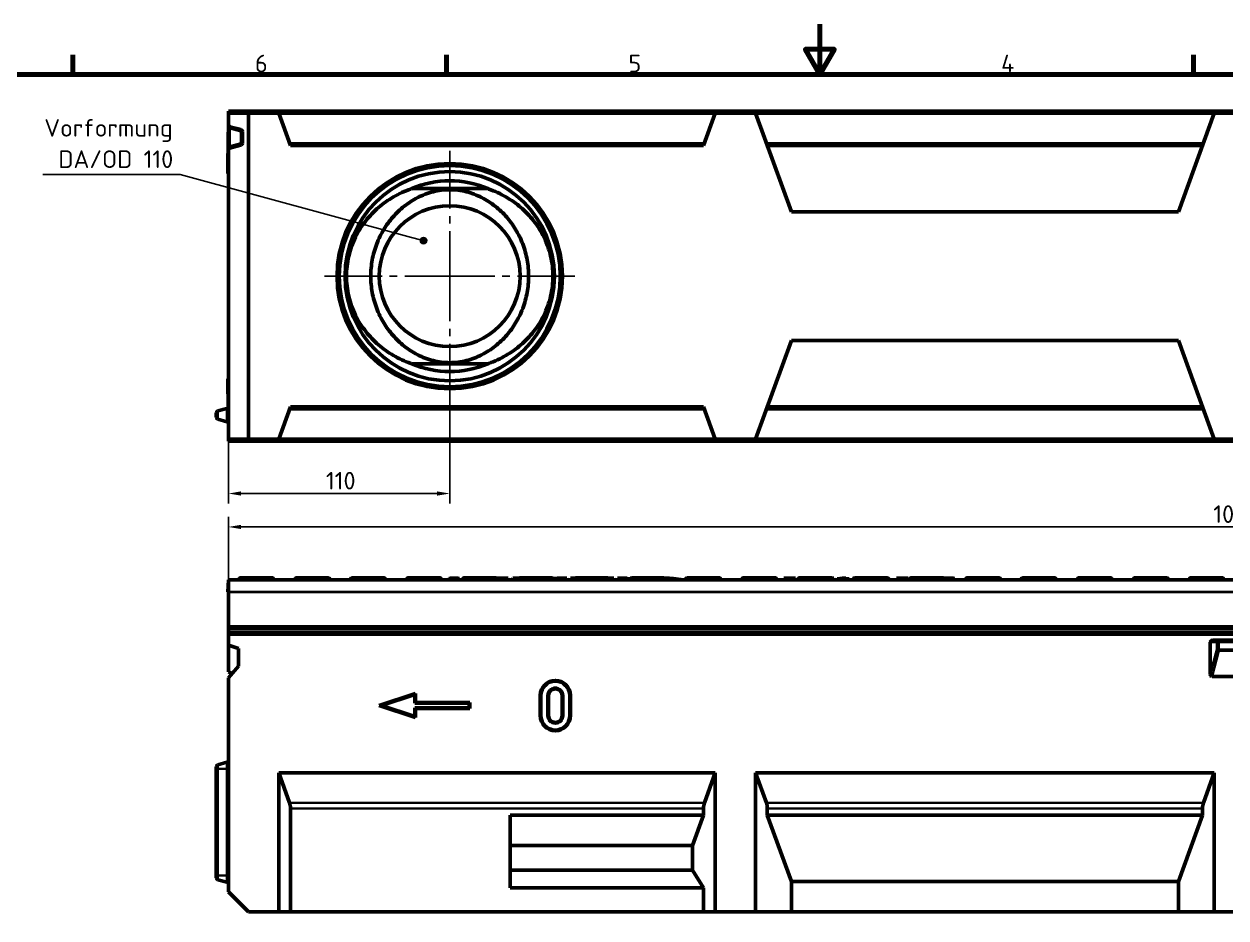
# Model space of a CAD drawing. Header units: millimetres. Extents: x 0 to 1485, y 0 to 1050.
# Drawn here: x 347 to 944, y 606 to 1050 of the extents above; entities that cross this region are included whole.
import ezdxf

# ---------------------------------------------------------------- set-up
doc = ezdxf.new("R2010")
doc.units = ezdxf.units.MM
doc.header["$LTSCALE"] = 2.5
for name, color, linetype, lineweight in [('Bemaßung (ISO)', 7, 'Continuous', 25), ('Mittelpunktmarkierung (ISO)', 7, 'Continuous', 25), ('Rahmen (ISO)', 7, 'Continuous', 70), ('Sichtbar (ISO)', 7, 'Continuous', 50), ('Sichtbar schmal (ISO)', 7, 'Continuous', 35), ('Symbol (ISO)', 7, 'Continuous', 25)]:
    doc.layers.add(name, color=color, linetype=linetype, lineweight=lineweight)
doc.styles.add('Notiztext (DIN)', font='isocpeur.ttf')
doc.styles.add('TXT 3_5', font='isocpeur.ttf')
doc.dimstyles.new('Anrin Standard (DIN)', dxfattribs={"dimscale": 2.5, "dimtxt": 3.5, "dimasz": 2.5, "dimexe": 2, "dimexo": 0, "dimgap": 0.8, "dimtad": 1, "dimrnd": 1e-08, "dimtxsty": 'TXT 3_5', "dimcen": 0.09, "dimdle": 10, "dimclrd": 256, "dimclre": 256, "dimclrt": 256, "dimadec": 0, "dimazin": 2, "dimtfac": 0.714286, "dimtmove": 0, "dimatfit": 3, "dimfxl": 1, "dimtolj": 1, "dimlwd": -1, "dimlwe": -1, "dimarcsym": 0})

# ---------------------------------------------------------------- blocks, each defined once
blk = doc.blocks.new('Ränder Standardrahmen')
at = {"layer": 'Rahmen (ISO)'}
for p, q in [((148.5, 410), (148.5, 413.9)), ((222.75, 410), (222.75, 413.9)), ((371.25, 410), (371.25, 413.9))]:
    blk.add_line(p, q, dxfattribs=at)
at = {"layer": 'Rahmen (ISO)', "flags": 128}
for points in [[(297, 420), (297, 410), (294.11, 415), (299.89, 415), (297, 410)], [(10, 10), (10, 410), (584, 410), (584, 10), (10, 10)]]:
    blk.add_lwpolyline(points, dxfattribs=at)
at = {"layer": 'Rahmen (ISO)', "char_height": 3.5, "attachment_point": 7, "style": 'Notiztext (DIN)'}
for s, insert in [('6', (184.7, 410.4)), ('5', (258.95, 410.4)), ('4', (333.03, 410.4))]:
    blk.add_mtext(s, dxfattribs=dict(at, insert=insert))
blk = doc.blocks.new('*D30')
at = {"layer": 'Bemaßung (ISO)', "transparency": 16777216}
for p, q in [((558.54, 862.45), (558.54, 811.69)), ((448.54, 843.7), (448.54, 811.69)), ((454.79, 816.69), (552.29, 816.69))]:
    blk.add_line(p, q, dxfattribs=at)
for points in [[(454.79, 817.74), (454.79, 815.65), (448.54, 816.69)], [(552.29, 817.74), (552.29, 815.65), (558.54, 816.69)]]:
    blk.add_solid(points, dxfattribs=at)
at = {"layer": 'Defpoints', "color": 0, "transparency": 16777216}
for p in [(558.54, 862.45), (448.54, 843.7), (558.54, 816.69)]:
    blk.add_point(p, dxfattribs=at)
at = {"layer": 'Bemaßung (ISO)', "transparency": 16777216, "insert": (497, 827.44), "char_height": 8.75, "attachment_point": 1, "style": 'TXT 3_5'}
blk.add_mtext('\\A1;110', dxfattribs=at)
blk = doc.blocks.new('*D31')
at = {"layer": 'Bemaßung (ISO)', "transparency": 16777216}
for p, q in [((448.54, 746.81), (448.54, 805.09)), ((1448.54, 725.06), (1448.54, 805.09)), ((454.79, 800.09), (1442.29, 800.09))]:
    blk.add_line(p, q, dxfattribs=at)
for points in [[(454.79, 801.13), (454.79, 799.05), (448.54, 800.09)], [(1442.29, 801.13), (1442.29, 799.05), (1448.54, 800.09)]]:
    blk.add_solid(points, dxfattribs=at)
at = {"layer": 'Defpoints', "color": 0, "transparency": 16777216}
for p in [(1448.54, 800.09), (448.54, 746.81), (1448.54, 725.06)]:
    blk.add_point(p, dxfattribs=at)
at = {"layer": 'Bemaßung (ISO)', "transparency": 16777216, "insert": (938.02, 810.84), "char_height": 8.75, "attachment_point": 1, "style": 'TXT 3_5'}
blk.add_mtext('\\A1;1000', dxfattribs=at)
blk = doc.blocks.new('Führungslinientext1')
at = {"layer": 'Symbol (ISO)'}
h = blk.add_hatch(color=256, dxfattribs=at)
edge = h.paths.add_edge_path(flags=0)
edge.add_arc((218.21, 376.95), 0.625, 0, 360)
for p, q in [((142.51, 390.09), (167.35, 390.09)), ((169.85, 390.09), (167.35, 390.09)), ((215.8, 377.6), (169.85, 390.09)), ((215.8, 377.6), (217.61, 377.11))]:
    blk.add_line(p, q, dxfattribs=at)
blk.add_circle((218.21, 376.95), 0.625, dxfattribs=at)
at = {"layer": 'Symbol (ISO)', "char_height": 3.5, "attachment_point": 7, "style": 'Notiztext (DIN)'}
for s, insert in [('Vorformung', (142.81, 396.56)), ('DA/OD 110', (145.61, 391.38))]:
    blk.add_mtext(s, dxfattribs=dict(at, insert=insert))

msp = doc.modelspace()

# ---------------------------------------------------------------- linework, layer by layer
at = {"layer": 'Mittelpunktmarkierung (ISO)', "linetype": 'Continuous'}
for p, q in [((558.542, 958.32), (558.542, 986.945)), ((558.542, 950.82), (558.542, 954.57)), ((558.542, 947.07), (558.542, 902.32)), ((524.917, 924.695), (496.292, 924.695)), ((532.417, 924.695), (528.667, 924.695)), ((580.917, 924.695), (536.167, 924.695)), ((584.667, 924.695), (588.417, 924.695)), ((592.167, 924.695), (620.792, 924.695)), ((558.542, 898.57), (558.542, 894.82)), ((558.542, 891.07), (558.542, 862.445))]:
    msp.add_line(p, q, dxfattribs=at)
at = {"layer": 'Sichtbar (ISO)'}
for p, q in [((1448.542, 1006.695), (448.542, 1006.695)), ((448.542, 842.695), (448.542, 1006.695)), ((448.542, 1005.695), (1448.542, 1005.695)), ((458.542, 1005.695), (458.542, 843.695)), ((473.542, 1005.695), (479.366, 989.695)), ((523.542, 1005.695), (524.693, 1006.695)), ((541.542, 1005.695), (541.178, 1006.695)), ((568.542, 1005.695), (568.178, 1006.695)), ((603.542, 1005.695), (603.906, 1006.695)), ((618.542, 1005.695), (618.178, 1006.695)), ((684.719, 989.695), (690.542, 1005.695)), ((710.542, 1005.695), (728.377, 956.695)), ((920.708, 956.695), (938.542, 1005.695)), ((454.801, 997.518), (449.283, 998.997)), ((448.228, 976.695), (448.49, 994.695)), ((448.49, 994.695), (448.49, 996.248)), ((448.49, 996.248), (448.542, 996.248)), ((448.542, 994.695), (448.49, 994.695)), ((455.542, 990.838), (455.542, 996.552)), ((449.283, 988.394), (454.801, 989.873)), ((479.366, 989.695), (684.719, 989.695)), ((932.719, 989.695), (716.366, 989.695)), ((448.228, 975.689), (448.228, 976.695)), ((448.542, 976.695), (448.228, 976.695)), ((577.416, 968.193), (539.668, 968.193)), ((920.708, 956.695), (728.377, 956.695)), ((728.377, 892.695), (710.542, 843.695)), ((920.708, 892.695), (728.377, 892.695)), ((938.542, 843.695), (920.708, 892.695)), ((539.668, 881.198), (577.416, 881.198)), ((448.228, 872.695), (448.228, 873.702)), ((448.42, 859.484), (448.228, 872.695)), ((448.542, 872.695), (448.228, 872.695)), ((442.542, 854.57), (442.542, 856.82)), ((447.801, 858.997), (443.283, 857.786)), ((479.366, 859.695), (473.542, 843.695)), ((479.366, 859.695), (684.719, 859.695)), ((690.542, 843.695), (684.719, 859.695)), ((932.719, 859.695), (716.366, 859.695)), ((447.801, 852.394), (443.283, 853.605)), ((1448.542, 843.695), (448.542, 843.695)), ((448.542, 842.695), (988.323, 842.695)), ((523.542, 843.695), (524.693, 842.695)), ((541.542, 843.695), (541.178, 842.695)), ((568.542, 843.695), (568.178, 842.695)), ((752.126, 843.695), (752.49, 842.695)), ((767.126, 843.695), (766.762, 842.695)), ((817.572, 843.695), (817.936, 842.695)), ((832.572, 843.695), (832.208, 842.695)), ((836.739, 843.695), (837.103, 842.695)), ((851.739, 843.695), (851.375, 842.695)), ((855.905, 843.695), (856.269, 842.695)), ((860.072, 843.695), (859.708, 842.695)), ((864.179, 843.695), (864.179, 842.695)), ((867.126, 843.695), (866.611, 842.695)), ((877.959, 843.695), (878.323, 842.695)), ((880.459, 843.695), (880.823, 842.695)), ((888.792, 843.695), (889.156, 842.695)), ((892.959, 843.695), (892.595, 842.695)), ((897.49, 842.695), (897.126, 843.695)), ((912.126, 843.695), (911.762, 842.695)), ((448.228, 767.809), (448.542, 773.809)), ((448.49, 772.809), (448.542, 772.809)), ((448.542, 773.809), (1448.542, 773.809)), ((448.542, 728.005), (448.542, 773.809)), ((453.634, 773.896), (453.626, 773.809)), ((454.63, 774.809), (470.232, 774.809)), ((454.667, 773.809), (454.674, 773.896)), ((469.861, 773.896), (469.87, 773.809)), ((471.229, 773.896), (471.236, 773.809)), ((481.411, 773.896), (481.404, 773.809)), ((482.256, 773.809), (482.263, 773.896)), ((482.408, 774.809), (498.01, 774.809)), ((497.401, 773.896), (497.41, 773.809)), ((499.006, 773.896), (499.014, 773.809)), ((509.189, 773.896), (509.182, 773.809)), ((510.185, 774.809), (525.788, 774.809)), ((511.425, 773.809), (511.432, 773.896)), ((526.298, 773.896), (526.306, 773.809)), ((526.784, 773.896), (526.792, 773.809)), ((536.967, 773.896), (536.959, 773.809)), ((537.963, 774.809), (553.566, 774.809)), ((544.882, 773.809), (544.889, 773.896)), ((554.288, 773.896), (554.295, 773.809)), ((554.562, 773.896), (554.569, 773.809)), ((558.086, 774.452), (557.851, 773.809)), ((563.356, 774.452), (563.591, 773.809)), ((564.745, 773.896), (564.737, 773.809)), ((565.752, 774.452), (565.517, 773.809)), ((565.741, 774.809), (581.343, 774.809)), ((571.023, 774.452), (571.257, 773.809)), ((573.108, 773.809), (573.418, 774.635)), ((574.57, 774.635), (573.418, 774.635)), ((577.027, 774.46), (574.57, 774.635)), ((574.698, 773.809), (574.57, 774.635)), ((577.364, 773.809), (577.027, 774.46)), ((581.93, 773.809), (582.24, 774.635)), ((587.512, 774.635), (582.24, 774.635)), ((587.821, 773.809), (587.512, 774.635)), ((589.597, 773.809), (589.906, 774.635)), ((592.792, 774.635), (589.906, 774.635)), ((593.519, 774.809), (609.121, 774.809)), ((595.177, 774.47), (595.419, 773.809)), ((601.888, 773.809), (601.963, 774.655)), ((606.788, 774.655), (601.963, 774.655)), ((606.863, 773.809), (606.788, 774.655)), ((611.912, 774.655), (606.82, 774.292)), ((611.881, 773.809), (611.912, 774.655)), ((616.788, 774.655), (611.912, 774.655)), ((616.863, 773.809), (616.788, 774.655)), ((618.555, 773.809), (618.63, 774.655)), ((623.455, 774.655), (618.63, 774.655)), ((621.297, 774.809), (636.899, 774.809)), ((623.529, 773.809), (623.455, 774.655)), ((625.242, 773.809), (625.296, 774.424)), ((640.121, 774.655), (632.209, 774.655)), ((640.196, 773.809), (640.121, 774.655)), ((641.888, 773.809), (641.963, 774.655)), ((646.788, 774.655), (641.963, 774.655)), ((646.863, 773.809), (646.788, 774.655)), ((651.912, 774.655), (646.82, 774.292)), ((649.074, 774.809), (664.677, 774.809)), ((651.881, 773.809), (651.912, 774.655)), ((656.788, 774.655), (651.912, 774.655)), ((656.863, 773.809), (656.788, 774.655)), ((658.555, 773.809), (658.63, 774.655)), ((662.952, 774.655), (658.63, 774.655)), ((673.401, 773.955), (670.964, 774.302)), ((673.421, 773.809), (673.401, 773.955)), ((675.856, 773.896), (675.848, 773.809)), ((675.89, 773.809), (675.897, 773.896)), ((676.852, 774.809), (692.455, 774.809)), ((687.418, 773.896), (687.429, 773.809)), ((693.451, 773.896), (693.458, 773.809)), ((703.634, 773.896), (703.626, 773.809)), ((703.754, 773.809), (703.762, 773.896)), ((704.63, 774.809), (720.232, 774.809)), ((721.229, 773.896), (721.236, 773.809)), ((724.555, 773.809), (724.63, 774.655)), ((724.617, 773.809), (724.63, 773.955)), ((724.63, 773.955), (724.63, 774.655)), ((724.63, 774.655), (730.455, 774.655)), ((730.455, 773.955), (724.63, 773.955)), ((730.455, 774.549), (726.121, 774.549)), ((726.138, 774.358), (726.121, 774.549)), ((726.121, 774.549), (726.121, 774.358)), ((726.121, 774.358), (729.455, 774.358)), ((729.455, 774.252), (726.121, 774.252)), ((726.138, 774.061), (726.121, 774.252)), ((726.121, 774.252), (726.121, 774.061)), ((726.121, 774.061), (730.455, 774.061)), ((729.481, 774.061), (729.455, 774.358)), ((729.455, 774.358), (729.455, 774.252)), ((729.471, 774.061), (729.455, 774.252)), ((730.529, 773.809), (730.455, 774.655)), ((730.455, 774.655), (730.455, 774.549)), ((730.519, 773.809), (730.455, 774.549)), ((730.477, 773.809), (730.455, 774.061)), ((730.455, 774.061), (730.455, 773.955)), ((730.467, 773.809), (730.455, 773.955)), ((731.411, 773.896), (731.404, 773.809)), ((732.408, 774.809), (748.01, 774.809)), ((733.954, 773.809), (733.961, 773.896)), ((748.543, 774.655), (749.455, 774.655)), ((748.645, 773.896), (748.653, 773.809)), ((749.455, 773.955), (748.999, 773.955)), ((749.006, 773.896), (749.014, 773.809)), ((749.529, 773.809), (749.455, 774.655)), ((749.455, 774.655), (749.455, 773.955)), ((749.467, 773.809), (749.455, 773.955)), ((751.259, 773.809), (751.296, 774.232)), ((751.269, 773.809), (751.296, 774.121)), ((751.296, 774.232), (753.792, 774.655)), ((751.296, 774.121), (751.296, 774.232)), ((754.63, 774.121), (751.296, 774.121)), ((755.41, 774.655), (752.885, 774.227)), ((752.885, 774.227), (754.63, 774.227)), ((753.792, 774.655), (755.41, 774.655)), ((754.602, 773.809), (754.63, 774.121)), ((754.617, 773.809), (754.63, 773.955)), ((754.623, 774.227), (754.63, 774.299)), ((754.63, 774.227), (754.63, 774.299)), ((754.63, 774.299), (756.121, 774.299)), ((754.63, 773.955), (754.63, 774.121)), ((756.121, 773.955), (754.63, 773.955)), ((755.458, 774.299), (755.41, 774.655)), ((756.128, 774.227), (756.121, 774.299)), ((756.121, 774.299), (756.121, 774.227)), ((756.121, 774.227), (757.121, 774.227)), ((757.121, 774.121), (756.121, 774.121)), ((756.149, 773.809), (756.121, 774.121)), ((756.121, 774.121), (756.121, 773.955)), ((756.134, 773.809), (756.121, 773.955)), ((757.158, 773.809), (757.121, 774.227)), ((757.121, 774.227), (757.121, 774.121)), ((757.149, 773.809), (757.121, 774.121)), ((758.888, 773.809), (758.963, 774.655)), ((758.899, 773.809), (758.963, 774.549)), ((758.941, 773.809), (758.963, 774.061)), ((758.95, 773.809), (758.963, 773.955)), ((758.963, 774.549), (758.963, 774.655)), ((758.963, 774.655), (759.653, 774.655)), ((759.513, 774.549), (758.963, 774.549)), ((758.963, 773.955), (758.963, 774.061)), ((758.963, 774.061), (759.218, 774.061)), ((759.196, 773.955), (758.963, 773.955)), ((759.189, 773.896), (759.182, 773.809)), ((760.185, 774.809), (775.786, 774.809)), ((763.985, 773.809), (763.992, 773.896)), ((776.783, 773.896), (776.79, 773.809)), ((776.784, 773.896), (776.792, 773.809)), ((780.555, 773.809), (780.63, 774.655)), ((780.617, 773.809), (780.63, 773.955)), ((780.63, 773.955), (780.63, 774.655)), ((780.63, 774.655), (786.455, 774.655)), ((782.121, 773.955), (780.63, 773.955)), ((786.455, 774.549), (782.121, 774.549)), ((782.138, 774.358), (782.121, 774.549)), ((782.121, 774.549), (782.121, 774.358)), ((782.121, 774.358), (785.455, 774.358)), ((785.455, 774.252), (782.121, 774.252)), ((782.16, 773.809), (782.121, 774.252)), ((782.121, 774.252), (782.121, 773.955)), ((782.134, 773.809), (782.121, 773.955)), ((785.503, 773.809), (785.455, 774.358)), ((785.455, 774.358), (785.455, 774.252)), ((785.493, 773.809), (785.455, 774.252)), ((786.529, 773.809), (786.455, 774.655)), ((786.455, 774.655), (786.455, 774.549)), ((786.519, 773.809), (786.455, 774.549)), ((786.967, 773.896), (786.959, 773.809)), ((787.963, 774.809), (803.566, 774.809)), ((794.882, 773.809), (794.889, 773.896)), ((804.288, 773.896), (804.295, 773.809)), ((804.562, 773.896), (804.569, 773.809)), ((805.121, 774.162), (805.121, 774.447)), ((807.963, 774.447), (807.963, 774.162)), ((809.455, 774.449), (809.511, 773.809)), ((809.455, 774.447), (809.455, 774.162)), ((814.745, 773.896), (814.737, 773.809)), ((815.741, 774.809), (831.343, 774.809)), ((826.865, 773.809), (826.871, 773.896)), ((831.026, 773.896), (831.032, 773.809)), ((832.34, 773.896), (832.347, 773.809)), ((842.523, 773.896), (842.515, 773.809)), ((843.519, 774.809), (859.121, 774.809)), ((860.117, 773.896), (860.125, 773.809)), ((870.3, 773.896), (870.293, 773.809)), ((871.297, 774.809), (886.899, 774.809)), ((887.895, 773.896), (887.903, 773.809)), ((898.078, 773.896), (898.07, 773.809)), ((899.074, 774.809), (914.677, 774.809)), ((915.673, 773.896), (915.681, 773.809)), ((925.856, 773.896), (925.848, 773.809)), ((926.054, 773.809), (926.062, 773.896)), ((926.852, 774.809), (942.455, 774.809)), ((940.388, 773.896), (940.398, 773.809)), ((943.451, 773.896), (943.458, 773.809)), ((448.542, 767.809), (448.228, 767.809)), ((1448.542, 749.809), (448.542, 749.809)), ((1448.542, 746.809), (448.542, 746.809)), ((448.542, 741.284), (453.542, 739.737)), ((936.542, 726.964), (936.542, 742.809)), ((937.577, 743.809), (959.507, 743.809)), ((453.542, 739.737), (453.542, 730.831)), ((453.542, 730.831), (448.542, 725.057)), ((450.488, 727.304), (448.542, 728.005)), ((448.542, 618.809), (448.542, 725.057)), ((959.696, 725.809), (937.388, 725.809)), ((523.542, 711.309), (541.542, 717.309)), ((541.542, 717.309), (541.178, 716.804)), ((541.542, 717.309), (541.542, 712.809)), ((541.542, 705.309), (523.542, 711.309)), ((523.542, 711.309), (524.693, 711.309)), ((524.693, 711.309), (541.178, 716.804)), ((541.178, 705.814), (524.693, 711.309)), ((541.178, 716.804), (541.178, 712.445)), ((541.542, 712.809), (541.178, 712.445)), ((541.178, 712.445), (568.178, 712.445)), ((541.542, 712.809), (568.542, 712.809)), ((568.542, 712.809), (568.178, 712.445)), ((568.178, 712.445), (568.178, 710.173)), ((568.542, 712.809), (568.542, 709.809)), ((603.542, 706.309), (603.542, 716.309)), ((603.906, 706.309), (603.906, 716.309)), ((607.345, 706.309), (607.345, 716.309)), ((607.709, 716.309), (607.709, 706.309)), ((614.376, 706.309), (614.376, 716.309)), ((614.74, 716.309), (614.74, 706.309)), ((618.178, 716.309), (618.178, 706.309)), ((618.542, 716.309), (618.542, 706.309)), ((568.178, 710.173), (541.178, 710.173)), ((541.542, 709.809), (541.178, 710.173)), ((541.178, 710.173), (541.178, 705.814)), ((541.542, 705.309), (541.178, 705.814)), ((568.542, 709.809), (541.542, 709.809)), ((541.542, 709.809), (541.542, 705.309)), ((568.542, 709.809), (568.178, 710.173)), ((443.283, 681.9), (447.801, 683.11)), ((442.542, 625.684), (442.542, 680.934)), ((690.542, 677.809), (473.542, 677.809)), ((473.542, 608.809), (473.542, 677.809)), ((473.542, 677.809), (478.939, 662.98)), ((685.145, 662.98), (690.542, 677.809)), ((690.542, 608.809), (690.542, 677.809)), ((938.542, 677.809), (710.542, 677.809)), ((710.542, 608.809), (710.542, 677.809)), ((710.542, 677.809), (715.939, 662.98)), ((933.145, 662.98), (938.542, 677.809)), ((938.542, 608.809), (938.542, 677.809)), ((479.366, 608.809), (479.366, 660.152)), ((684.719, 656.809), (684.719, 660.152)), ((716.366, 660.152), (716.366, 656.809)), ((932.719, 656.809), (932.719, 660.152)), ((684.719, 656.809), (588.542, 656.809)), ((588.542, 656.809), (588.542, 620.809)), ((679.259, 641.809), (684.719, 656.809)), ((932.719, 656.809), (716.366, 656.809)), ((716.366, 656.809), (728.377, 623.809)), ((920.708, 623.809), (932.719, 656.809)), ((588.542, 641.809), (679.259, 641.809)), ((679.259, 641.809), (679.259, 629.469)), ((588.542, 629.469), (679.259, 629.469)), ((679.259, 629.469), (684.719, 620.809)), ((443.283, 624.718), (447.801, 623.507)), ((920.708, 623.809), (728.377, 623.809)), ((728.377, 623.809), (728.377, 608.809)), ((920.708, 608.809), (920.708, 623.809)), ((448.542, 618.809), (458.542, 608.809)), ((588.542, 620.809), (684.719, 620.809)), ((684.719, 620.809), (684.719, 608.809)), ((458.542, 608.809), (1438.542, 608.809))]:
    msp.add_line(p, q, dxfattribs=at)
for radius in [56, 54.952, 52, 35]:
    msp.add_circle((558.542, 924.695), radius, dxfattribs=at)
for centre, radius, start, end in [((449.542, 999.963), 1, 180, 255), ((454.542, 996.552), 1, 0, 75), ((449.542, 987.428), 1, 105, 180), ((454.542, 990.838), 1, 285, 0), ((448.542, 967.695), 8, 90, 92.252639), ((558.542, 924.695), 47.415, 66.543269, 113.456731), ((558.542, 924.695), 47.415, 246.543269, 293.456731), ((448.542, 881.695), 8, 267.747361, 270), ((443.542, 856.82), 1, 105, 180), ((443.542, 854.57), 1, 180, 255), ((447.542, 859.963), 1, 285, 0), ((447.542, 851.428), 1, 0, 75), ((454.63, 773.809), 1, 90, 175), ((470.232, 773.809), 1, 5, 90), ((482.408, 773.809), 1, 90, 175), ((498.01, 773.809), 1, 5, 90), ((510.185, 773.809), 1, 90, 175), ((525.788, 773.809), 1, 5, 90), ((537.963, 773.809), 1, 90, 175), ((553.566, 773.809), 1, 5, 90), ((565.741, 773.809), 1, 90, 175), ((581.343, 773.809), 1, 36.153372, 90), ((593.519, 773.809), 1, 90, 124.300401), ((609.121, 773.809), 1, 44.296055, 90), ((621.297, 773.809), 1, 90, 122.200341), ((636.899, 773.809), 1, 57.799659, 90), ((649.074, 773.809), 1, 90, 144.104312), ((664.677, 773.809), 1, 55.586882, 90), ((676.852, 773.809), 1, 90, 175), ((692.455, 773.809), 1, 5, 90), ((704.63, 773.809), 1, 90, 175), ((720.232, 773.809), 1, 5, 90), ((732.408, 773.809), 1, 90, 175), ((748.01, 773.809), 1, 5, 90), ((760.185, 773.809), 1, 90, 175), ((775.788, 773.809), 1, 5, 90), ((787.963, 773.809), 1, 90, 175), ((803.566, 773.809), 1, 5, 90), ((815.741, 773.809), 1, 90, 175), ((831.343, 773.809), 1, 5, 90), ((843.519, 773.809), 1, 90, 175), ((859.121, 773.809), 1, 5, 90), ((871.297, 773.809), 1, 90, 175), ((886.899, 773.809), 1, 5, 90), ((899.074, 773.809), 1, 90, 175), ((914.677, 773.809), 1, 5, 90), ((926.852, 773.809), 1, 90, 175), ((942.455, 773.809), 1, 5, 90), ((611.042, 716.309), 7.5, 0, 180), ((611.042, 716.309), 7.136, 0, 180), ((611.042, 716.309), 3.697, 0, 180), ((611.042, 716.309), 3.333, 0, 180), ((611.042, 706.309), 7.5, 180, 0), ((611.042, 706.309), 7.136, 180, 0), ((611.042, 706.309), 3.697, 180, 0), ((611.042, 706.309), 3.333, 180, 0), ((443.542, 680.934), 1, 105, 180), ((447.542, 684.076), 1, 285, 0), ((443.542, 625.684), 1, 180, 255), ((447.542, 622.541), 1, 0, 75)]:
    msp.add_arc(centre, radius, start, end, dxfattribs=at)
for centre, major_axis, ratio, start_param, end_param in [((560.721, 774.447), (2.636, 0), 0.071247, 0.0260008, 3.1155919), ((568.387, 774.447), (2.636, 0), 0.071247, 0.0260008, 3.1155919), ((592.792, 774.465), (2.386, 0), 0.071247, 0.0260008, 1.5707963), ((624.709, 774.02), (0.587, 0), 0.071247, 4.8618647, 5.9277561), ((662.952, 774.017), (-8.958, 0), 0.071247, 3.6052403, 4.712389), ((806.542, 774.447), (2.913, 0), 0.071247, 0, 2.4982694), ((806.542, 774.162), (2.913, 0), 0.071247, 3.9567413, 6.2831853), ((806.542, 774.447), (-1.421, 0), 0.071247, 3.1415927, 6.2831853), ((806.542, 774.162), (1.421, 0), 0.071247, 3.1415927, 6.2831853), ((937.577, 742.809), (-1.035, 0), 0.9659258, 4.712389, 6.2831853), ((937.577, 727.223), (-0.373, -1.39), 0.6947466, 5.0804891, 6.4672353), ((477.91, 660.152), (0, 4), 0.3639702, 4.712389, 5.4977871), ((686.175, 660.152), (0, -4), 0.3639702, 3.9269908, 4.712389), ((714.91, 660.152), (0, 4), 0.3639702, 4.712389, 5.4977871), ((934.175, 660.152), (0, -4), 0.3639702, 3.9269908, 4.712389)]:
    msp.add_ellipse(centre, major_axis=major_axis, ratio=ratio, start_param=start_param, end_param=end_param, dxfattribs=at)
for points, knots in [([(539.668, 968.193), (539.507, 968.137), (539.345, 968.081), (536.169, 966.954), (533.292, 965.629), (527.921, 962.533), (525.428, 960.761), (520.947, 956.916), (518.789, 954.7), (514.887, 949.73), (513.144, 946.976), (510.276, 941.071), (509.147, 937.912), (507.632, 931.392), (507.248, 928.03), (507.248, 921.361), (507.632, 917.999), (509.147, 911.479), (510.276, 908.32), (513.144, 902.415), (514.887, 899.661), (518.789, 894.691), (520.947, 892.474), (525.428, 888.63), (527.921, 886.858), (533.292, 883.762), (536.169, 882.437), (539.345, 881.31), (539.507, 881.254), (539.668, 881.198)], [18.002478, 18.002478, 18.002478, 18.002478, 18.0560657, 18.0560657, 19.0613909, 19.0613909, 20.0667161, 20.0667161, 21.0670678, 21.0670678, 22.0674195, 22.0674195, 23.0677712, 23.0677712, 24.0681229, 24.0681229, 25.0684746, 25.0684746, 26.0688263, 26.0688263, 27.069178, 27.069178, 28.0695297, 28.0695297, 29.074855, 29.074855, 30.0801802, 30.0801802, 30.1337679, 30.1337679, 30.1337679, 30.1337679]), ([(577.416, 881.198), (577.578, 881.254), (577.739, 881.31), (580.915, 882.437), (583.792, 883.762), (589.163, 886.858), (591.656, 888.63), (596.137, 892.474), (598.296, 894.691), (602.197, 899.661), (603.94, 902.415), (606.809, 908.32), (607.938, 911.479), (609.452, 917.999), (609.837, 921.361), (609.837, 928.03), (609.452, 931.392), (607.938, 937.912), (606.809, 941.071), (603.94, 946.976), (602.197, 949.73), (598.296, 954.7), (596.137, 956.916), (591.656, 960.761), (589.163, 962.533), (583.792, 965.629), (580.915, 966.954), (577.739, 968.081), (577.578, 968.137), (577.416, 968.193)], [1.9570627, 1.9570627, 1.9570627, 1.9570627, 2.0106504, 2.0106504, 3.0159756, 3.0159756, 4.0213008, 4.0213008, 5.0216525, 5.0216525, 6.0220042, 6.0220042, 7.0223559, 7.0223559, 8.0227076, 8.0227076, 9.0230593, 9.0230593, 10.023411, 10.023411, 11.0237628, 11.0237628, 12.0241145, 12.0241145, 13.0294397, 13.0294397, 14.0347649, 14.0347649, 14.0883526, 14.0883526, 14.0883526, 14.0883526]), ([(558.542, 881.704), (555.656, 881.704), (552.888, 882.08), (547.596, 883.425), (545.07, 884.395), (540.28, 886.824), (538.018, 888.286), (533.836, 891.593), (531.916, 893.439), (528.633, 897.211), (527.125, 899.253), (524.425, 903.711), (523.234, 906.127), (521.295, 911.204), (520.546, 913.869), (519.553, 919.277), (519.31, 922.019), (519.31, 927.372), (519.553, 930.114), (520.546, 935.521), (521.295, 938.187), (523.234, 943.264), (524.425, 945.68), (527.125, 950.138), (528.633, 952.18), (531.916, 955.952), (533.836, 957.798), (538.018, 961.105), (540.28, 962.566), (545.07, 964.996), (547.596, 965.966), (552.888, 967.311), (555.656, 967.687), (561.429, 967.687), (564.197, 967.311), (569.488, 965.966), (572.014, 964.996), (576.804, 962.566), (579.066, 961.105), (583.249, 957.798), (585.168, 955.952), (588.451, 952.18), (589.96, 950.138), (592.659, 945.68), (593.85, 943.264), (595.789, 938.187), (596.538, 935.521), (597.531, 930.114), (597.774, 927.372), (597.774, 922.019), (597.531, 919.277), (596.538, 913.869), (595.789, 911.204), (593.85, 906.127), (592.659, 903.711), (589.96, 899.253), (588.451, 897.211), (585.168, 893.439), (583.249, 891.593), (579.066, 888.286), (576.804, 886.824), (572.014, 884.395), (569.488, 883.425), (564.197, 882.08), (561.429, 881.704), (558.542, 881.704)], [0, 0, 0, 0, 0.8659266, 0.8659266, 1.7318533, 1.7318533, 2.5977799, 2.5977799, 3.4637066, 3.4637066, 4.2666661, 4.2666661, 5.0696255, 5.0696255, 5.872585, 5.872585, 6.6755445, 6.6755445, 7.4785039, 7.4785039, 8.2814634, 8.2814634, 9.0844229, 9.0844229, 9.8873823, 9.8873823, 10.753309, 10.753309, 11.6192356, 11.6192356, 12.4851623, 12.4851623, 13.3510889, 13.3510889, 14.2170156, 14.2170156, 15.0829422, 15.0829422, 15.9488689, 15.9488689, 16.8147955, 16.8147955, 17.617755, 17.617755, 18.4207145, 18.4207145, 19.2236739, 19.2236739, 20.0266334, 20.0266334, 20.8295929, 20.8295929, 21.6325523, 21.6325523, 22.4355118, 22.4355118, 23.2384713, 23.2384713, 24.1043979, 24.1043979, 24.9703246, 24.9703246, 25.8362512, 25.8362512, 26.7021779, 26.7021779, 26.7021779, 26.7021779]), ([(454.674, 773.896), (454.682, 773.996), (454.708, 774.102), (454.79, 774.303), (454.872, 774.426), (455.048, 774.601), (455.173, 774.684), (455.405, 774.779), (455.555, 774.809), (455.682, 774.809)], [0.00844072, 0.00844072, 0.00844072, 0.00844072, 0.03681489, 0.03681489, 0.0738001, 0.0738001, 0.11125207, 0.11125207, 0.14932454, 0.14932454, 0.14932454, 0.14932454]), ([(468.824, 774.809), (468.952, 774.809), (469.103, 774.779), (469.34, 774.684), (469.468, 774.601), (469.649, 774.425), (469.735, 774.302), (469.822, 774.101), (469.851, 773.996), (469.861, 773.896)], [0.45071398, 0.45071398, 0.45071398, 0.45071398, 0.48922035, 0.48922035, 0.52740359, 0.52740359, 0.56493631, 0.56493631, 0.59326669, 0.59326669, 0.59326669, 0.59326669]), ([(482.263, 773.896), (482.271, 773.996), (482.297, 774.102), (482.38, 774.304), (482.462, 774.427), (482.637, 774.601), (482.762, 774.684), (482.993, 774.78), (483.142, 774.809), (483.268, 774.809)], [0.00844108, 0.00844108, 0.00844108, 0.00844108, 0.03686343, 0.03686343, 0.07384379, 0.07384379, 0.11119893, 0.11119893, 0.14907195, 0.14907195, 0.14907195, 0.14907195]), ([(496.357, 774.809), (496.486, 774.809), (496.639, 774.779), (496.877, 774.683), (497.006, 774.6), (497.188, 774.424), (497.274, 774.301), (497.362, 774.1), (497.39, 773.995), (497.401, 773.896)], [0.45187859, 0.45187859, 0.45187859, 0.45187859, 0.49065248, 0.49065248, 0.52901746, 0.52901746, 0.56660962, 0.56660962, 0.59488249, 0.59488249, 0.59488249, 0.59488249]), ([(511.432, 773.896), (511.439, 773.995), (511.465, 774.099), (511.547, 774.3), (511.63, 774.423), (511.808, 774.599), (511.936, 774.682), (512.175, 774.779), (512.33, 774.809), (512.462, 774.809)], [0.0084389, 0.0084389, 0.0084389, 0.0084389, 0.03650299, 0.03650299, 0.07355141, 0.07355141, 0.11167196, 0.11167196, 0.15106918, 0.15106918, 0.15106918, 0.15106918]), ([(525.285, 774.809), (525.41, 774.809), (525.557, 774.78), (525.789, 774.685), (525.914, 774.602), (526.091, 774.427), (526.175, 774.304), (526.261, 774.102), (526.288, 773.996), (526.298, 773.896)], [0.44657498, 0.44657498, 0.44657498, 0.44657498, 0.48411357, 0.48411357, 0.52161367, 0.52161367, 0.55890571, 0.55890571, 0.58744516, 0.58744516, 0.58744516, 0.58744516]), ([(544.889, 773.896), (544.895, 773.99), (544.92, 774.088), (545.004, 774.284), (545.093, 774.406), (545.287, 774.586), (545.431, 774.672), (545.709, 774.777), (545.894, 774.809), (546.05, 774.809)], [0.00843358, 0.00843358, 0.00843358, 0.00843358, 0.03493873, 0.03493873, 0.07254379, 0.07254379, 0.11454317, 0.11454317, 0.16149492, 0.16149492, 0.16149492, 0.16149492]), ([(553.291, 774.809), (553.415, 774.809), (553.562, 774.78), (553.791, 774.685), (553.914, 774.603), (554.088, 774.428), (554.17, 774.305), (554.253, 774.103), (554.28, 773.997), (554.288, 773.896)], [0.4461745, 0.4461745, 0.4461745, 0.4461745, 0.48344945, 0.48344945, 0.52053442, 0.52053442, 0.55752251, 0.55752251, 0.58609338, 0.58609338, 0.58609338, 0.58609338]), ([(568.484, 774.634), (568.542, 774.672), (568.603, 774.704), (568.788, 774.779), (568.947, 774.809), (569.082, 774.809)], [0.092657896, 0.092657896, 0.092657896, 0.092657896, 0.111724045, 0.111724045, 0.152276748, 0.152276748, 0.152276748, 0.152276748]), ([(581.181, 774.809), (581.305, 774.809), (581.451, 774.78), (581.68, 774.686), (581.805, 774.603), (581.969, 774.441), (582.041, 774.339), (582.091, 774.239)], [0.44553163, 0.44553163, 0.44553163, 0.44553163, 0.48269125, 0.48269125, 0.51998923, 0.51998923, 0.55215484, 0.55215484, 0.55215484, 0.55215484]), ([(598.38, 773.896), (598.385, 773.992), (598.409, 774.093), (598.488, 774.291), (598.572, 774.413), (598.757, 774.591), (598.893, 774.676), (599.153, 774.778), (599.325, 774.809), (599.471, 774.809)], [0.00845411, 0.00845411, 0.00845411, 0.00845411, 0.0356352, 0.0356352, 0.07268797, 0.07268797, 0.11272543, 0.11272543, 0.15654758, 0.15654758, 0.15654758, 0.15654758]), ([(609.094, 774.809), (609.217, 774.809), (609.363, 774.78), (609.59, 774.686), (609.713, 774.603), (609.804, 774.513), (609.808, 774.509), (609.811, 774.505)], [0.445419012, 0.445419012, 0.445419012, 0.445419012, 0.482420087, 0.482420087, 0.519427145, 0.519427145, 0.520965312, 0.520965312, 0.520965312, 0.520965312]), ([(632.209, 774.655), (631.565, 774.655), (630.92, 774.652), (629.892, 774.642), (629.493, 774.637), (627.795, 774.608), (626.701, 774.571), (625.828, 774.513), (625.66, 774.499), (625.416, 774.469), (625.343, 774.454), (625.304, 774.434), (625.299, 774.429), (625.298, 774.424)], [-1.5707963, -1.5707963, -1.5707963, -1.5707963, -1.2929744, -1.2929744, -1.1094559, -1.1094559, -0.4738838, -0.4738838, -0.2700097, -0.2700097, -0.0661356, -0.0661356, -0.0029759, -0.0029759, -0.0029759, -0.0029759]), ([(630.156, 774.643), (630.21, 774.673), (630.265, 774.699), (630.471, 774.776), (630.664, 774.809), (630.828, 774.809)], [0.097550581, 0.097550581, 0.097550581, 0.097550581, 0.114494987, 0.114494987, 0.163605665, 0.163605665, 0.163605665, 0.163605665]), ([(636.36, 774.809), (636.485, 774.809), (636.633, 774.78), (636.797, 774.712), (636.848, 774.685), (636.897, 774.654)], [0.448378469, 0.448378469, 0.448378469, 0.448378469, 0.485879562, 0.485879562, 0.501822055, 0.501822055, 0.501822055, 0.501822055]), ([(675.897, 773.896), (675.906, 773.997), (675.934, 774.103), (676.018, 774.305), (676.101, 774.429), (676.276, 774.603), (676.399, 774.685), (676.628, 774.78), (676.773, 774.809), (676.896, 774.809)], [0.00844532, 0.00844532, 0.00844532, 0.00844532, 0.03708472, 0.03708472, 0.07420155, 0.07420155, 0.11130863, 0.11130863, 0.14836656, 0.14836656, 0.14836656, 0.14836656]), ([(686.251, 774.809), (686.399, 774.809), (686.574, 774.777), (686.843, 774.676), (686.988, 774.59), (687.187, 774.411), (687.281, 774.289), (687.375, 774.091), (687.406, 773.991), (687.418, 773.896)], [0.47679973, 0.47679973, 0.47679973, 0.47679973, 0.52117816, 0.52117816, 0.56312573, 0.56312573, 0.60176508, 0.60176508, 0.62890765, 0.62890765, 0.62890765, 0.62890765]), ([(703.762, 773.896), (703.77, 773.997), (703.797, 774.103), (703.88, 774.305), (703.962, 774.428), (704.136, 774.603), (704.259, 774.685), (704.488, 774.78), (704.633, 774.809), (704.757, 774.809)], [0.00844319, 0.00844319, 0.00844319, 0.00844319, 0.0370523, 0.0370523, 0.07405661, 0.07405661, 0.111089, 0.111089, 0.14821782, 0.14821782, 0.14821782, 0.14821782]), ([(716.711, 774.809), (716.848, 774.809), (717.009, 774.779), (717.259, 774.68), (717.394, 774.596), (717.583, 774.419), (717.673, 774.296), (717.763, 774.096), (717.792, 773.994), (717.804, 773.896)], [0.46136005, 0.46136005, 0.46136005, 0.46136005, 0.50228384, 0.50228384, 0.54206107, 0.54206107, 0.58008593, 0.58008593, 0.60790764, 0.60790764, 0.60790764, 0.60790764]), ([(733.961, 773.896), (733.968, 773.995), (733.994, 774.099), (734.076, 774.299), (734.159, 774.422), (734.338, 774.598), (734.467, 774.681), (734.708, 774.779), (734.864, 774.809), (734.996, 774.809)], [0.00843851, 0.00843851, 0.00843851, 0.00843851, 0.03642267, 0.03642267, 0.07349263, 0.07349263, 0.11179397, 0.11179397, 0.15154273, 0.15154273, 0.15154273, 0.15154273]), ([(747.635, 774.809), (747.76, 774.809), (747.907, 774.78), (748.137, 774.685), (748.262, 774.603), (748.439, 774.428), (748.522, 774.305), (748.608, 774.103), (748.636, 773.997), (748.645, 773.896)], [0.44601918, 0.44601918, 0.44601918, 0.44601918, 0.4834233, 0.4834233, 0.52082212, 0.52082212, 0.5580742, 0.5580742, 0.58664246, 0.58664246, 0.58664246, 0.58664246]), ([(763.992, 773.896), (763.998, 773.993), (764.024, 774.094), (764.107, 774.293), (764.192, 774.415), (764.377, 774.593), (764.511, 774.677), (764.766, 774.778), (764.933, 774.809), (765.075, 774.809)], [0.00843613, 0.00843613, 0.00843613, 0.00843613, 0.03581919, 0.03581919, 0.07308382, 0.07308382, 0.11281589, 0.11281589, 0.15533066, 0.15533066, 0.15533066, 0.15533066]), ([(775.786, 774.809), (775.909, 774.809), (776.055, 774.78), (776.283, 774.685), (776.406, 774.603), (776.58, 774.429), (776.663, 774.306), (776.747, 774.103), (776.774, 773.997), (776.783, 773.896)], [0.44457958, 0.44457958, 0.44457958, 0.44457958, 0.48159077, 0.48159077, 0.51863535, 0.51863535, 0.55570978, 0.55570978, 0.58435615, 0.58435615, 0.58435615, 0.58435615]), ([(794.889, 773.896), (794.895, 773.99), (794.92, 774.088), (795.004, 774.284), (795.093, 774.406), (795.287, 774.586), (795.431, 774.672), (795.709, 774.777), (795.894, 774.809), (796.05, 774.809)], [0.00843358, 0.00843358, 0.00843358, 0.00843358, 0.03493873, 0.03493873, 0.07254379, 0.07254379, 0.11454317, 0.11454317, 0.16149492, 0.16149492, 0.16149492, 0.16149492]), ([(803.291, 774.809), (803.415, 774.809), (803.562, 774.78), (803.791, 774.685), (803.914, 774.603), (804.088, 774.428), (804.17, 774.305), (804.253, 774.103), (804.28, 773.997), (804.288, 773.896)], [0.4461745, 0.4461745, 0.4461745, 0.4461745, 0.48344945, 0.48344945, 0.52053442, 0.52053442, 0.55752251, 0.55752251, 0.58609338, 0.58609338, 0.58609338, 0.58609338]), ([(826.871, 773.896), (826.878, 773.985), (826.902, 774.078), (826.988, 774.271), (827.082, 774.391), (827.292, 774.575), (827.452, 774.663), (827.62, 774.723), (827.646, 774.731), (827.672, 774.739)], [0.00843105, 0.00843105, 0.00843105, 0.00843105, 0.0336555, 0.0336555, 0.07182567, 0.07182567, 0.11747912, 0.11747912, 0.12529111, 0.12529111, 0.12529111, 0.12529111]), ([(829.727, 774.809), (829.923, 774.809), (830.157, 774.784), (830.466, 774.676), (830.605, 774.601), (830.804, 774.431), (830.9, 774.307), (830.992, 774.101), (831.019, 773.996), (831.026, 773.896)], [0.07032907, 0.07032907, 0.07032907, 0.07032907, 0.12919331, 0.12919331, 0.16856297, 0.16856297, 0.20785237, 0.20785237, 0.23618657, 0.23618657, 0.23618657, 0.23618657]), ([(926.062, 773.896), (926.07, 773.997), (926.097, 774.103), (926.18, 774.305), (926.261, 774.428), (926.436, 774.603), (926.559, 774.685), (926.788, 774.78), (926.934, 774.809), (927.058, 774.809)], [0.00844283, 0.00844283, 0.00844283, 0.00844283, 0.03703148, 0.03703148, 0.07402548, 0.07402548, 0.1110841, 0.1110841, 0.14829032, 0.14829032, 0.14829032, 0.14829032]), ([(939.305, 774.809), (939.44, 774.809), (939.599, 774.779), (939.847, 774.681), (939.981, 774.597), (940.169, 774.42), (940.257, 774.297), (940.347, 774.097), (940.377, 773.994), (940.388, 773.896)], [0.45939359, 0.45939359, 0.45939359, 0.45939359, 0.4998742, 0.4998742, 0.5393655, 0.5393655, 0.57730572, 0.57730572, 0.60521868, 0.60521868, 0.60521868, 0.60521868])]:
    msp.add_open_spline(points, degree=3, knots=knots, dxfattribs=at)
for points, degree in [([(598.376, 773.809), (598.378, 773.852), (598.38, 773.896)], 2), ([(624.781, 773.809), (624.789, 773.893), (624.796, 773.979)], 2), ([(827.672, 774.739), (827.845, 774.791), (828.052, 774.809), (828.228, 774.809)], 3)]:
    msp.add_open_spline(points, degree=degree, dxfattribs=at)
msp.add_rational_spline([(717.804, 773.896), (717.809, 773.852), (717.814, 773.809)], [1, 1.00000001308, 1.00000002173], degree=2, dxfattribs=at)
at = {"layer": 'Sichtbar schmal (ISO)'}
for p, q in [((448.542, 1006.549), (524.525, 1006.549)), ((568.232, 1006.549), (603.853, 1006.549)), ((618.232, 1006.549), (1448.542, 1006.549)), ((448.542, 998.031), (449.283, 998.031)), ((449.283, 989.36), (449.283, 998.031)), ((449.283, 998.031), (454.801, 996.552)), ((454.801, 996.552), (455.542, 996.552)), ((454.801, 996.552), (454.801, 990.838)), ((449.283, 989.36), (448.542, 989.36)), ((454.801, 990.838), (449.283, 989.36)), ((455.542, 990.838), (454.801, 990.838)), ((685.145, 990.867), (478.939, 990.867)), ((933.145, 990.867), (715.939, 990.867)), ((443.283, 857.786), (443.283, 853.605)), ((447.801, 852.394), (447.801, 858.997)), ((685.145, 858.524), (478.939, 858.524)), ((933.145, 858.524), (715.939, 858.524)), ((524.525, 842.842), (448.542, 842.842)), ((752.436, 842.842), (568.232, 842.842)), ((817.883, 842.842), (766.815, 842.842)), ((837.049, 842.842), (832.261, 842.842)), ((856.216, 842.842), (851.428, 842.842)), ((878.27, 842.842), (866.686, 842.842)), ((897.436, 842.842), (892.648, 842.842)), ((904.834, 843.695), (904.834, 842.695)), ((988.27, 842.842), (911.815, 842.842)), ((454.674, 773.896), (453.634, 773.896)), ((471.229, 773.896), (469.861, 773.896)), ((470.204, 773.809), (470.196, 773.896)), ((482.263, 773.896), (481.411, 773.896)), ((499.006, 773.896), (497.401, 773.896)), ((497.981, 773.809), (497.974, 773.896)), ((511.432, 773.896), (509.189, 773.896)), ((526.784, 773.896), (526.298, 773.896)), ((544.889, 773.896), (536.967, 773.896)), ((554.562, 773.896), (554.288, 773.896)), ((565.549, 773.896), (564.745, 773.896)), ((592.792, 773.809), (592.792, 774.635)), ((598.38, 773.896), (595.387, 773.896)), ((624.789, 773.896), (623.522, 773.896)), ((632.209, 773.809), (632.209, 774.655)), ((658.563, 773.896), (656.855, 773.896)), ((662.952, 773.809), (662.952, 774.655)), ((671.003, 773.809), (670.964, 774.302)), ((675.897, 773.896), (675.856, 773.896)), ((693.451, 773.896), (687.418, 773.896)), ((688.308, 773.809), (688.314, 773.896)), ((692.426, 773.809), (692.418, 773.896)), ((703.762, 773.896), (703.634, 773.896)), ((721.229, 773.896), (717.804, 773.896)), ((720.204, 773.809), (720.196, 773.896)), ((733.961, 773.896), (731.411, 773.896)), ((749.006, 773.896), (748.645, 773.896)), ((763.992, 773.896), (759.189, 773.896)), ((776.784, 773.896), (776.783, 773.896)), ((794.889, 773.896), (786.967, 773.896)), ((804.562, 773.896), (804.288, 773.896)), ((805.148, 774.143), (805.121, 774.447)), ((805.121, 774.161), (805.121, 774.162)), ((807.936, 774.143), (807.963, 774.447)), ((807.963, 774.161), (807.963, 774.162)), ((809.511, 773.809), (809.455, 774.447)), ((809.486, 773.809), (809.455, 774.162)), ((826.871, 773.896), (814.745, 773.896)), ((832.34, 773.896), (831.026, 773.896)), ((831.315, 773.809), (831.307, 773.896)), ((860.117, 773.896), (842.523, 773.896)), ((854.975, 773.809), (854.981, 773.896)), ((859.092, 773.809), (859.085, 773.896)), ((887.895, 773.896), (870.3, 773.896)), ((882.753, 773.809), (882.758, 773.896)), ((886.87, 773.809), (886.863, 773.896)), ((915.673, 773.896), (898.078, 773.896)), ((910.53, 773.809), (910.536, 773.896)), ((914.648, 773.809), (914.641, 773.896)), ((926.062, 773.896), (925.856, 773.896)), ((943.451, 773.896), (940.388, 773.896)), ((942.426, 773.809), (942.418, 773.896)), ((1448.542, 767.886), (448.542, 767.886)), ((448.542, 767.728), (1448.542, 767.728)), ((448.542, 750.809), (1448.542, 750.809)), ((448.542, 749.309), (1448.542, 749.309)), ((1448.542, 748.016), (448.542, 748.016)), ((448.542, 747.662), (1448.542, 747.662)), ((936.542, 742.809), (960.542, 742.809)), ((939.827, 742.809), (939.827, 739.223)), ((940.793, 738.516), (940.793, 743.809)), ((939.827, 739.223), (936.542, 726.964)), ((937.388, 725.809), (940.793, 738.516)), ((957.257, 739.223), (939.827, 739.223)), ((940.793, 738.516), (956.292, 738.516)), ((603.542, 716.309), (603.906, 716.309)), ((607.709, 716.309), (607.345, 716.309)), ((614.376, 716.309), (614.74, 716.309)), ((618.542, 716.309), (618.178, 716.309)), ((603.542, 706.309), (603.906, 706.309)), ((607.709, 706.309), (607.345, 706.309)), ((614.376, 706.309), (614.74, 706.309)), ((618.542, 706.309), (618.178, 706.309)), ((443.283, 681.9), (443.283, 624.718)), ((447.801, 623.507), (447.801, 683.11)), ((448.542, 679.809), (442.542, 679.809)), ((685.145, 662.98), (478.939, 662.98)), ((684.719, 660.152), (479.366, 660.152)), ((933.145, 662.98), (715.939, 662.98)), ((932.719, 660.152), (716.366, 660.152)), ((448.542, 626.809), (442.542, 626.809))]:
    msp.add_line(p, q, dxfattribs=at)
for centre, major_axis, ratio, start_param, end_param in [((449.542, 997.892), (-0.283, 1.105), 0.192483, 6.1752283, 7.6789872), ((454.542, 996.552), (0.259, 0.966), 0.2505628, 4.7794265, 6.2831853), ((449.542, 989.499), (0.283, 1.105), 0.192483, 1.7457908, 3.2495496), ((454.542, 990.838), (0.259, -0.966), 0.2505628, 0, 1.5037588), ((469.221, 773.809), (0, 1), 0.9789209, 4.7996554, 6.2831853), ((496.999, 773.809), (0, 1), 0.9789209, 4.7996554, 6.2831853), ((661.279, 773.809), (0, 1), 0.7456505, 0, 0.562002), ((663.665, 773.809), (0, 1), 0.9789209, 5.7096744, 6.2831853), ((689.057, 773.809), (0, 1), 0.7456505, 0, 1.4835299), ((691.443, 773.809), (0, 1), 0.9789209, 4.7996554, 6.2831853), ((716.834, 773.809), (0, 1), 0.7456505, 0, 0.0674651), ((719.221, 773.809), (0, 1), 0.9789209, 4.7996554, 6.2831853), ((827.946, 773.809), (0, 1), 0.7456505, 0, 0.3761326), ((830.332, 773.809), (0, 1), 0.9789209, 4.7996554, 6.2831853), ((855.723, 773.809), (0, 1), 0.7456505, 0, 1.4835299), ((858.11, 773.809), (0, 1), 0.9789209, 4.7996554, 6.2831853), ((883.501, 773.809), (0, 1), 0.7456505, 0, 1.4835299), ((885.888, 773.809), (0, 1), 0.9789209, 4.7996554, 6.2831853), ((911.279, 773.809), (0, 1), 0.7456505, 0, 1.4835299), ((913.665, 773.809), (0, 1), 0.9789209, 4.7996554, 6.2831853), ((941.443, 773.809), (0, 1), 0.9789209, 4.7996554, 6.2831853), ((940.793, 742.809), (0, 1), 0.9659258, 0, 1.5707963), ((940.793, 739.223), (-0.966, 0.259), 0.6947466, 0.3681001, 1.7548464)]:
    msp.add_ellipse(centre, major_axis=major_axis, ratio=ratio, start_param=start_param, end_param=end_param, dxfattribs=at)

# ---------------------------------------------------------------- block references
at = {"xscale": 2.5, "yscale": 2.5, "zscale": 2.5}
msp.add_blockref('Ränder Standardrahmen', (0, 0), dxfattribs=at)
at = {"layer": 'Symbol (ISO)', "xscale": 2.5, "yscale": 2.5, "zscale": 2.5}
msp.add_blockref('Führungslinientext1', (0, 0), dxfattribs=at)

# ---------------------------------------------------------------- dimensions: what is measured, and where the dimension line sits
at = {"layer": 'Bemaßung (ISO)'}
for base, p1, p2, picture, middle in [((558.542, 816.694), (448.542, 843.695), (558.542, 862.445), '*D30', (503.567, 816.694)), ((1448.542, 800.092), (448.542, 746.809), (1448.542, 725.057), '*D31', (948.517, 800.092))]:
    dim = msp.add_linear_dim(base=base, p1=p1, p2=p2, dimstyle='Anrin Standard (DIN)', override={"dimgap": 0.8, "dimdec": 2, "dimtol": 0, "dimlim": 0, "dimtp": 0, "dimtm": 0, "dimtdec": 2, "dimtofl": 0, "dimatfit": 1}, dxfattribs=at)
    dim.commit()
    dim.dimension.update_dxf_attribs({"geometry": picture, "text_midpoint": middle, "dimtype": 160})

doc.saveas('drawing.dxf')
